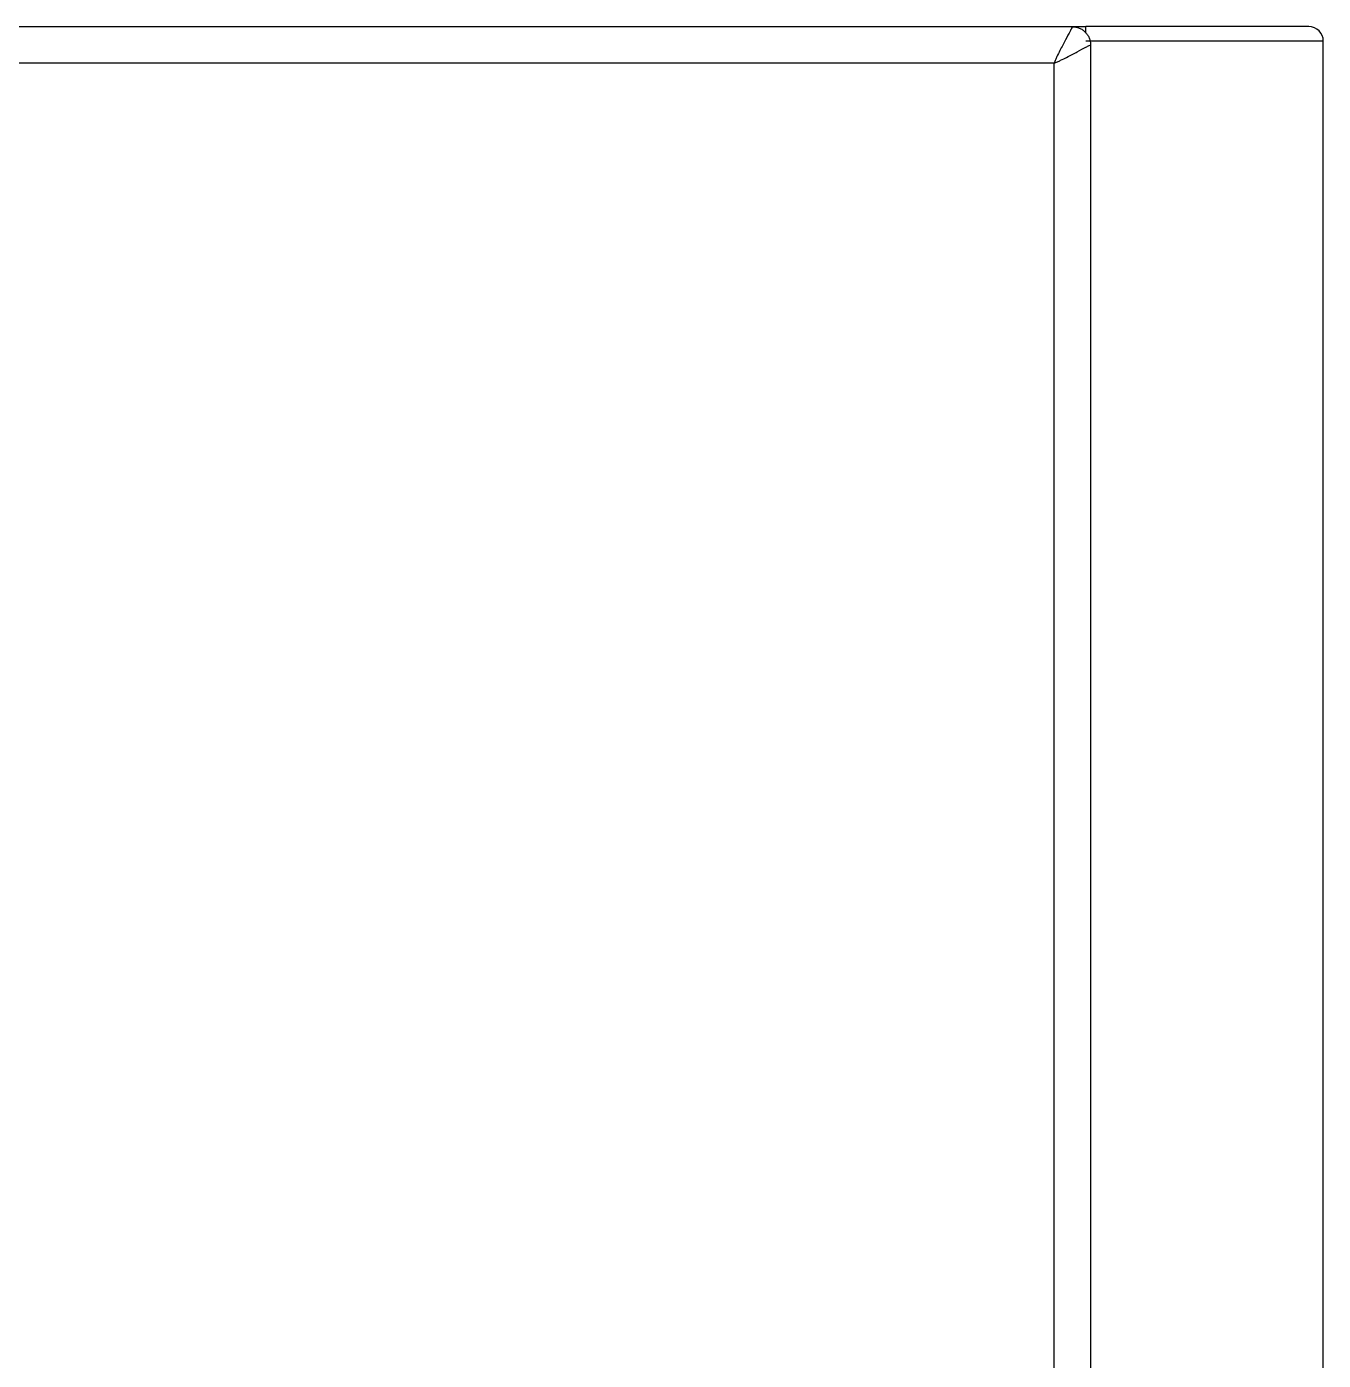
# Model space of a CAD drawing. Header units: millimetres. Extents: x -33000 to 294000, y 0 to 42408.
# Drawn here: x 57412.3 to 57483.4, y 15372.6 to 15445.6 of the extents above; entities that cross this region are included whole.
import ezdxf

# ---------------------------------------------------------------- set-up
doc = ezdxf.new("R2010")
doc.units = ezdxf.units.MM
doc.header["$LTSCALE"] = 50
doc.layers.add('arch', color=8, linetype='Continuous')

msp = doc.modelspace()

# ---------------------------------------------------------------- linework, layer by layer
at = {"layer": 'arch'}
for p, q in [((57358.88, 15445.605), (57470.35, 15445.605)), ((57482.55, 15445.605), (57470.35, 15445.605)), ((57470.35, 15445.257), (57470.35, 15445.605)), ((57483.35, 15444.805), (57470.35, 15444.805)), ((57483.35, 15365.073), (57483.35, 15444.805))]:
    msp.add_line(p, q, dxfattribs=at)
msp.add_arc((57482.55, 15444.805), 0.8, 0, 90, dxfattribs=at)
for points in [[(57359.1, 15445.605, 0), (57469.6, 15445.605, 0)], [(57470.6, 15444.605, 0), (57470.6, 15204.105, 0)], [(57468.6, 15443.605, 0), (57359.1, 15443.604, 0)], [(57468.6, 15204.098, 0), (57468.6, 15443.605, 0)]]:
    msp.add_open_spline(points, degree=1, dxfattribs=at)
for points, knots in [([(57469.6, 15445.605, 0), (57469.6, 15445.605, 0), (57469.587, 15445.571, 0), (57469.545, 15445.478, 0), (57469.454, 15445.299, 0), (57469.235, 15444.894, 0), (57468.975, 15444.409, 0), (57468.784, 15444.025, 0), (57468.675, 15443.789, 0), (57468.624, 15443.667, 0), (57468.6, 15443.605, 0)], [0, 0, 0, 0, 0.125, 0.125, 0.25, 0.5, 0.75, 0.875, 0.9375, 1, 1, 1, 1]), ([(57469.6, 15445.605, 0), (57469.665, 15445.605, 0), (57469.731, 15445.598, 0), (57469.859, 15445.573, 0), (57469.922, 15445.554, 0), (57470.043, 15445.503, 0), (57470.101, 15445.472, 0), (57470.21, 15445.4, 0), (57470.261, 15445.358, 0), (57470.353, 15445.265, 0), (57470.395, 15445.215, 0), (57470.468, 15445.106, 0), (57470.499, 15445.048, 0), (57470.549, 15444.927, 0), (57470.568, 15444.864, 0), (57470.594, 15444.736, 0), (57470.6, 15444.67, 0), (57470.6, 15444.605, 0)], [0, 0, 0, 0, 0.125, 0.125, 0.25, 0.25, 0.375, 0.375, 0.5, 0.5, 0.625, 0.625, 0.75, 0.75, 0.875, 0.875, 1, 1, 1, 1]), ([(57468.6, 15443.605, 0), (57468.662, 15443.628, 0), (57468.785, 15443.68, 0), (57469.021, 15443.789, 0), (57469.404, 15443.98, 0), (57469.889, 15444.24, 0), (57470.213, 15444.415, 0), (57470.413, 15444.519, 0), (57470.473, 15444.549, 0), (57470.566, 15444.592, 0), (57470.6, 15444.605, 0), (57470.6, 15444.605, 0)], [0, 0, 0, 0, 0.0625, 0.125, 0.25, 0.5, 0.75, 0.75, 0.875, 0.875, 1, 1, 1, 1])]:
    msp.add_open_spline(points, degree=3, knots=knots, dxfattribs=at)

doc.saveas('drawing.dxf')
